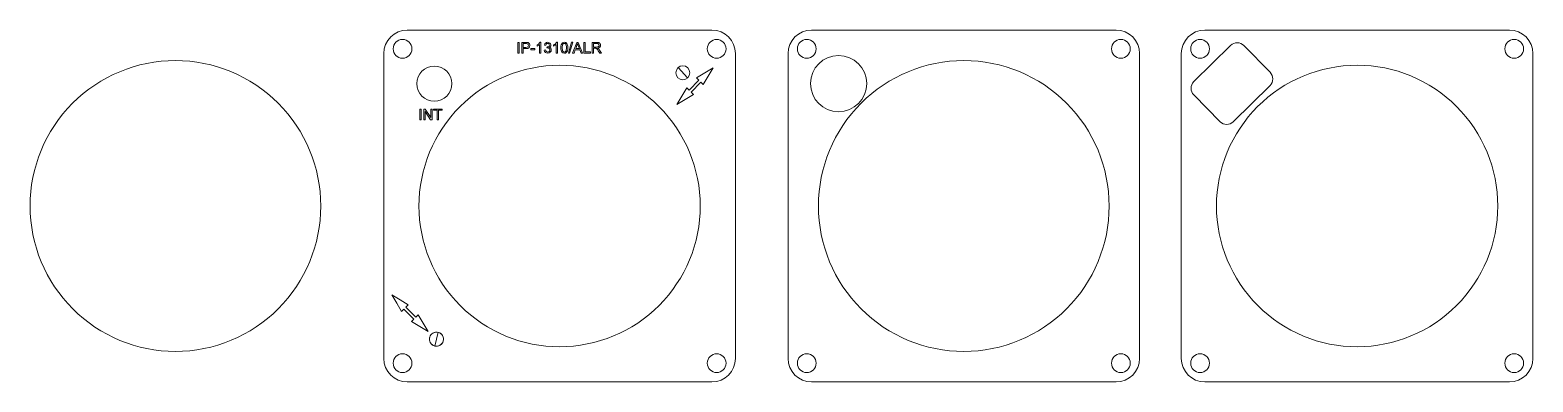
# Model space of a CAD drawing. Header units: millimetres. Extents: x -167 to 154, y 8 to 83.
import ezdxf

# ---------------------------------------------------------------- set-up
doc = ezdxf.new("R2010")
doc.units = ezdxf.units.MM
doc.header["$MEASUREMENT"] = 0
doc.layers.add('Cut', color=7, linetype='Continuous')
doc.layers.add('Engrave', color=7, linetype='Continuous')

msp = doc.modelspace()

# ---------------------------------------------------------------- linework, layer by layer
at = {"layer": 'Cut', "color": 250, "lineweight": 9}
for centre, major_axis in [((-87.1257, 79.4511), (0, 2)), ((-20.1257, 79.4511), (0, 2)), ((-0.9082, 79.4511), (0, 2)), ((66.0918, 79.4511), (0, 2)), ((82.9863, 79.4511), (0, 2)), ((149.9863, 79.4511), (0, 2)), ((5.8843, 72.039), (0, 6)), ((-80.3332, 72.039), (0, 3.75)), ((-87.1257, 12.4511), (0, 2)), ((-20.1257, 12.4511), (0, 2)), ((-0.9082, 12.4511), (0, 2)), ((66.0918, 12.4511), (0, 2)), ((82.9863, 12.4511), (0, 2)), ((149.9863, 12.4511), (0, 2))]:
    msp.add_ellipse(centre, major_axis=major_axis, ratio=1, dxfattribs=at)
for points in [[(-86.1258, 83.4511), (-86.1258, 83.4511), (-21.1256, 83.4511), (-21.1256, 83.4511), (-21.1256, 83.4511), (-18.3757, 83.4511), (-16.1257, 81.2011), (-16.1257, 78.451), (-16.1257, 78.451), (-16.1257, 78.451), (-16.1257, 13.4512), (-16.1257, 13.4512), (-16.1257, 13.4512), (-16.1257, 10.7011), (-18.3757, 8.4511), (-21.1256, 8.4511), (-21.1256, 8.4511), (-21.1256, 8.4511), (-86.1258, 8.4511), (-86.1258, 8.4511), (-86.1258, 8.4511), (-88.8757, 8.4511), (-91.1257, 10.7011), (-91.1257, 13.4512), (-91.1257, 13.4512), (-91.1257, 13.4512), (-91.1257, 78.451), (-91.1257, 78.451), (-91.1257, 78.451), (-91.1257, 81.2011), (-88.8757, 83.4511), (-86.1258, 83.4511)], [(0.0917, 83.4511), (0.0917, 83.4511), (65.0919, 83.4511), (65.0919, 83.4511), (65.0919, 83.4511), (67.8418, 83.4511), (70.0918, 81.2011), (70.0918, 78.451), (70.0918, 78.451), (70.0918, 78.451), (70.0918, 13.4512), (70.0918, 13.4512), (70.0918, 13.4512), (70.0918, 10.7011), (67.8418, 8.4511), (65.0919, 8.4511), (65.0919, 8.4511), (65.0919, 8.4511), (0.0917, 8.4511), (0.0917, 8.4511), (0.0917, 8.4511), (-2.6582, 8.4511), (-4.9082, 10.7011), (-4.9082, 13.4512), (-4.9082, 13.4512), (-4.9082, 13.4512), (-4.9082, 78.451), (-4.9082, 78.451), (-4.9082, 78.451), (-4.9082, 81.2011), (-2.6582, 83.4511), (0.0917, 83.4511)], [(83.9862, 83.4511), (83.9862, 83.4511), (148.9864, 83.4511), (148.9864, 83.4511), (148.9864, 83.4511), (151.7363, 83.4511), (153.9863, 81.2011), (153.9863, 78.451), (153.9863, 78.451), (153.9863, 78.451), (153.9863, 13.4512), (153.9863, 13.4512), (153.9863, 13.4512), (153.9863, 10.7011), (151.7363, 8.4511), (148.9864, 8.4511), (148.9864, 8.4511), (148.9864, 8.4511), (83.9862, 8.4511), (83.9862, 8.4511), (83.9862, 8.4511), (81.2363, 8.4511), (78.9863, 10.7011), (78.9863, 13.4512), (78.9863, 13.4512), (78.9863, 13.4512), (78.9863, 78.451), (78.9863, 78.451), (78.9863, 78.451), (78.9863, 81.2011), (81.2363, 83.4511), (83.9862, 83.4511)], [(87.2401, 63.9269), (87.2401, 63.9269), (81.6278, 69.628), (81.6278, 69.628), (81.6278, 69.628), (80.8561, 70.4119), (80.8661, 71.6846), (81.65, 72.4563), (81.65, 72.4563), (81.65, 72.4563), (89.489, 80.1732), (89.489, 80.1732), (89.489, 80.1732), (90.2729, 80.9449), (91.5456, 80.9349), (92.3174, 80.151), (92.3174, 80.151), (92.3174, 80.151), (97.9296, 74.4498), (97.9296, 74.4498), (97.9296, 74.4498), (98.7013, 73.6659), (98.6913, 72.3932), (97.9074, 71.6215), (97.9074, 71.6215), (97.9074, 71.6215), (90.0684, 63.9047), (90.0684, 63.9047), (90.0684, 63.9047), (89.2845, 63.133), (88.0118, 63.1429), (87.2401, 63.9269)], [(-135.5736, 76.951), (-143.8006, 76.9458), (-151.6884, 73.6727), (-157.502, 67.8518), (-157.502, 67.8518), (-163.3156, 62.0308), (-166.5788, 54.178), (-166.5735, 45.9511), (-166.5735, 45.9511), (-166.5683, 37.7242), (-163.2952, 29.8364), (-157.4743, 24.0228), (-157.4743, 24.0228), (-151.6533, 18.2092), (-143.8006, 14.946), (-135.5736, 14.9512), (-135.5736, 14.9512), (-127.3467, 14.9564), (-119.4589, 18.2295), (-113.6453, 24.0504), (-113.6453, 24.0504), (-107.8317, 29.8714), (-104.5685, 37.7242), (-104.5737, 45.9511), (-104.5737, 45.9511), (-104.579, 54.178), (-107.852, 62.0658), (-113.6729, 67.8794), (-113.6729, 67.8794), (-119.4939, 73.693), (-127.3467, 76.9562), (-135.5736, 76.951)], [(32.5918, 76.951), (24.3648, 76.9458), (16.477, 73.6727), (10.6634, 67.8518), (10.6634, 67.8518), (4.8498, 62.0308), (1.5866, 54.178), (1.5919, 45.9511), (1.5919, 45.9511), (1.5971, 37.7242), (4.8702, 29.8364), (10.6911, 24.0228), (10.6911, 24.0228), (16.5121, 18.2092), (24.3648, 14.946), (32.5918, 14.9512), (32.5918, 14.9512), (40.8187, 14.9564), (48.7065, 18.2295), (54.5201, 24.0504), (54.5201, 24.0504), (60.3337, 29.8714), (63.5969, 37.7242), (63.5917, 45.9511), (63.5917, 45.9511), (63.5864, 54.178), (60.3134, 62.0658), (54.4925, 67.8794), (54.4925, 67.8794), (48.6715, 73.693), (40.8187, 76.9562), (32.5918, 76.951)], [(-53.6257, 75.951), (-61.5873, 75.946), (-69.2207, 72.7785), (-74.8468, 67.1453), (-74.8468, 67.1453), (-80.4728, 61.5121), (-83.6307, 53.9126), (-83.6256, 45.9511), (-83.6256, 45.9511), (-83.6206, 37.9896), (-80.4531, 30.3562), (-74.8199, 24.7301), (-74.8199, 24.7301), (-69.1867, 19.1041), (-61.5873, 15.9462), (-53.6257, 15.9512), (-53.6257, 15.9512), (-45.6642, 15.9562), (-38.0308, 19.1237), (-32.4047, 24.7569), (-32.4047, 24.7569), (-26.7787, 30.3901), (-23.6208, 37.9896), (-23.6258, 45.9511), (-23.6258, 45.9511), (-23.6309, 53.9126), (-26.7983, 61.546), (-32.4315, 67.1721), (-32.4315, 67.1721), (-38.0647, 72.7981), (-45.6642, 75.956), (-53.6257, 75.951)], [(116.4863, 75.951), (108.5247, 75.946), (100.8913, 72.7785), (95.2652, 67.1453), (95.2652, 67.1453), (89.6392, 61.5121), (86.4813, 53.9126), (86.4864, 45.9511), (86.4864, 45.9511), (86.4914, 37.9896), (89.6589, 30.3562), (95.2921, 24.7301), (95.2921, 24.7301), (100.9253, 19.1041), (108.5247, 15.9462), (116.4863, 15.9512), (116.4863, 15.9512), (124.4478, 15.9562), (132.0812, 19.1237), (137.7073, 24.7569), (137.7073, 24.7569), (143.3333, 30.3901), (146.4912, 37.9896), (146.4862, 45.9511), (146.4862, 45.9511), (146.4811, 53.9126), (143.3137, 61.546), (137.6805, 67.1721), (137.6805, 67.1721), (132.0473, 72.7981), (124.4478, 75.956), (116.4863, 75.951)]]:
    msp.add_open_spline(points, degree=3, knots=[0, 0, 0, 0, 0.11111111, 0.11111111, 0.11111111, 0.11111111, 0.22222222, 0.22222222, 0.22222222, 0.22222222, 0.33333333, 0.33333333, 0.33333333, 0.33333333, 0.44444444, 0.44444444, 0.44444444, 0.44444444, 0.55555556, 0.55555556, 0.55555556, 0.55555556, 0.66666667, 0.66666667, 0.66666667, 0.66666667, 0.77777778, 0.77777778, 0.77777778, 0.77777778, 1, 1, 1, 1], dxfattribs=at)
at = {"layer": 'Engrave', "color": 240, "lineweight": 9}
msp.add_ellipse((-27.3453, 74.3501), major_axis=(0, 1.5), ratio=1, dxfattribs=at)
at = {"layer": 'Engrave', "color": 2, "lineweight": 9}
msp.add_ellipse((-27.3453, 74.3501), major_axis=(0, 1.5), ratio=1, dxfattribs=at)
at = {"layer": 'Engrave', "color": 240, "lineweight": 9}
for points, knots in [([(-62.5463, 78.5644), (-62.5463, 78.5644), (-62.5463, 80.8377), (-62.5463, 80.8377), (-62.5463, 80.8377), (-62.5463, 80.8377), (-62.2447, 80.8377), (-62.2447, 80.8377), (-62.2447, 80.8377), (-62.2447, 80.8377), (-62.2447, 78.5644), (-62.2447, 78.5644), (-62.2447, 78.5644), (-62.2447, 78.5644), (-62.5463, 78.5644), (-62.5463, 78.5644)], [0, 0, 0, 0, 0.2, 0.2, 0.2, 0.2, 0.4, 0.4, 0.4, 0.4, 0.6, 0.6, 0.6, 0.6, 1, 1, 1, 1]), ([(-61.715, 78.5644), (-61.715, 78.5644), (-61.715, 80.8377), (-61.715, 80.8377), (-61.715, 80.8377), (-61.715, 80.8377), (-60.8567, 80.8377), (-60.8567, 80.8377), (-60.8567, 80.8377), (-60.7059, 80.8377), (-60.5905, 80.8303), (-60.5106, 80.816), (-60.5106, 80.816), (-60.399, 80.7975), (-60.3053, 80.762), (-60.2297, 80.7102), (-60.2297, 80.7102), (-60.154, 80.6578), (-60.0931, 80.5848), (-60.0471, 80.4911), (-60.0471, 80.4911), (-60.0011, 80.3974), (-59.9783, 80.2942), (-59.9783, 80.1815), (-59.9783, 80.1815), (-59.9783, 79.9889), (-60.0397, 79.8254), (-60.163, 79.6921), (-60.163, 79.6921), (-60.2857, 79.5582), (-60.5085, 79.4915), (-60.8303, 79.4915), (-60.8303, 79.4915), (-60.8303, 79.4915), (-61.4134, 79.4915), (-61.4134, 79.4915), (-61.4134, 79.4915), (-61.4134, 79.4915), (-61.4134, 78.5644), (-61.4134, 78.5644), (-61.4134, 78.5644), (-61.4134, 78.5644), (-61.715, 78.5644), (-61.715, 78.5644)], [0, 0, 0, 0, 0.08333333, 0.08333333, 0.08333333, 0.08333333, 0.16666667, 0.16666667, 0.16666667, 0.16666667, 0.25, 0.25, 0.25, 0.25, 0.33333333, 0.33333333, 0.33333333, 0.33333333, 0.41666667, 0.41666667, 0.41666667, 0.41666667, 0.5, 0.5, 0.5, 0.5, 0.58333333, 0.58333333, 0.58333333, 0.58333333, 0.66666667, 0.66666667, 0.66666667, 0.66666667, 0.75, 0.75, 0.75, 0.75, 0.83333333, 0.83333333, 0.83333333, 0.83333333, 1, 1, 1, 1]), ([(-61.4134, 79.7582), (-61.4134, 79.7582), (-60.826, 79.7582), (-60.826, 79.7582), (-60.826, 79.7582), (-60.6313, 79.7582), (-60.4937, 79.7942), (-60.4117, 79.8667), (-60.4117, 79.8667), (-60.3302, 79.9392), (-60.2894, 80.0408), (-60.2894, 80.1725), (-60.2894, 80.1725), (-60.2894, 80.2673), (-60.3133, 80.3488), (-60.3614, 80.4165), (-60.3614, 80.4165), (-60.4096, 80.4842), (-60.4731, 80.5292), (-60.5514, 80.5509), (-60.5514, 80.5509), (-60.6022, 80.5641), (-60.6958, 80.571), (-60.8318, 80.571), (-60.8318, 80.571), (-60.8318, 80.571), (-61.4134, 80.571), (-61.4134, 80.571), (-61.4134, 80.571), (-61.4134, 80.571), (-61.4134, 79.7582), (-61.4134, 79.7582)], [0, 0, 0, 0, 0.11111111, 0.11111111, 0.11111111, 0.11111111, 0.22222222, 0.22222222, 0.22222222, 0.22222222, 0.33333333, 0.33333333, 0.33333333, 0.33333333, 0.44444444, 0.44444444, 0.44444444, 0.44444444, 0.55555556, 0.55555556, 0.55555556, 0.55555556, 0.66666667, 0.66666667, 0.66666667, 0.66666667, 0.77777778, 0.77777778, 0.77777778, 0.77777778, 1, 1, 1, 1]), ([(-57.6034, 78.5644), (-57.6034, 78.5644), (-57.8828, 78.5644), (-57.8828, 78.5644), (-57.8828, 78.5644), (-57.8828, 78.5644), (-57.8828, 80.3435), (-57.8828, 80.3435), (-57.8828, 80.3435), (-57.95, 80.2789), (-58.0384, 80.2149), (-58.1474, 80.1508), (-58.1474, 80.1508), (-58.2564, 80.0868), (-58.3548, 80.0387), (-58.4416, 80.0069), (-58.4416, 80.0069), (-58.4416, 80.0069), (-58.4416, 80.2768), (-58.4416, 80.2768), (-58.4416, 80.2768), (-58.2855, 80.3498), (-58.149, 80.4387), (-58.032, 80.5435), (-58.032, 80.5435), (-57.9151, 80.6477), (-57.832, 80.7488), (-57.7833, 80.8472), (-57.7833, 80.8472), (-57.7833, 80.8472), (-57.6034, 80.8472), (-57.6034, 80.8472), (-57.6034, 80.8472), (-57.6034, 80.8472), (-57.6034, 78.5644), (-57.6034, 78.5644)], [0, 0, 0, 0, 0.1, 0.1, 0.1, 0.1, 0.2, 0.2, 0.2, 0.2, 0.3, 0.3, 0.3, 0.3, 0.4, 0.4, 0.4, 0.4, 0.5, 0.5, 0.5, 0.5, 0.6, 0.6, 0.6, 0.6, 0.7, 0.7, 0.7, 0.7, 0.8, 0.8, 0.8, 0.8, 1, 1, 1, 1]), ([(-56.8853, 79.1677), (-56.8853, 79.1677), (-56.6059, 79.2058), (-56.6059, 79.2058), (-56.6059, 79.2058), (-56.5737, 79.047), (-56.5197, 78.9327), (-56.443, 78.8629), (-56.443, 78.8629), (-56.3662, 78.793), (-56.272, 78.7581), (-56.1604, 78.7581), (-56.1604, 78.7581), (-56.0281, 78.7581), (-55.9164, 78.8036), (-55.8265, 78.8946), (-55.8265, 78.8946), (-55.7365, 78.9856), (-55.6915, 79.0983), (-55.6915, 79.2327), (-55.6915, 79.2327), (-55.6915, 79.3608), (-55.7334, 79.4666), (-55.8175, 79.5502), (-55.8175, 79.5502), (-55.9011, 79.6333), (-56.0075, 79.6751), (-56.1371, 79.6751), (-56.1371, 79.6751), (-56.19, 79.6751), (-56.2556, 79.6645), (-56.3345, 79.6439), (-56.3345, 79.6439), (-56.3345, 79.6439), (-56.3033, 79.8884), (-56.3033, 79.8884), (-56.3033, 79.8884), (-56.2847, 79.8863), (-56.2694, 79.8852), (-56.2583, 79.8852), (-56.2583, 79.8852), (-56.1387, 79.8852), (-56.0318, 79.9164), (-55.936, 79.9783), (-55.936, 79.9783), (-55.8408, 80.0402), (-55.7931, 80.1355), (-55.7931, 80.2641), (-55.7931, 80.2641), (-55.7931, 80.3662), (-55.8281, 80.4509), (-55.8974, 80.5181), (-55.8974, 80.5181), (-55.9667, 80.5853), (-56.0561, 80.6186), (-56.1657, 80.6186), (-56.1657, 80.6186), (-56.2747, 80.6186), (-56.3652, 80.5842), (-56.4377, 80.5154), (-56.4377, 80.5154), (-56.5102, 80.4466), (-56.5567, 80.3435), (-56.5774, 80.2059), (-56.5774, 80.2059), (-56.5774, 80.2059), (-56.8568, 80.2567), (-56.8568, 80.2567), (-56.8568, 80.2567), (-56.8224, 80.444), (-56.7451, 80.5895), (-56.6239, 80.6927), (-56.6239, 80.6927), (-56.5033, 80.7959), (-56.3525, 80.8472), (-56.1726, 80.8472), (-56.1726, 80.8472), (-56.0487, 80.8472), (-55.9344, 80.8208), (-55.8302, 80.7673), (-55.8302, 80.7673), (-55.7254, 80.7144), (-55.6455, 80.6419), (-55.5905, 80.5504), (-55.5905, 80.5504), (-55.5349, 80.4583), (-55.5074, 80.3609), (-55.5074, 80.2577), (-55.5074, 80.2577), (-55.5074, 80.1598), (-55.5339, 80.0709), (-55.5862, 79.9905), (-55.5862, 79.9905), (-55.6392, 79.9101), (-55.7175, 79.846), (-55.8207, 79.7984), (-55.8207, 79.7984), (-55.6863, 79.7677), (-55.582, 79.7032), (-55.5074, 79.6053), (-55.5074, 79.6053), (-55.4333, 79.5079), (-55.3963, 79.3851), (-55.3963, 79.2386), (-55.3963, 79.2386), (-55.3963, 79.0401), (-55.4688, 78.8713), (-55.6132, 78.7332), (-55.6132, 78.7332), (-55.7582, 78.5951), (-55.9413, 78.5263), (-56.1625, 78.5263), (-56.1625, 78.5263), (-56.362, 78.5263), (-56.5276, 78.5861), (-56.6594, 78.7052), (-56.6594, 78.7052), (-56.7917, 78.8242), (-56.8668, 78.9782), (-56.8853, 79.1677)], [0, 0, 0, 0, 0.03225806, 0.03225806, 0.03225806, 0.03225806, 0.06451613, 0.06451613, 0.06451613, 0.06451613, 0.09677419, 0.09677419, 0.09677419, 0.09677419, 0.12903226, 0.12903226, 0.12903226, 0.12903226, 0.16129032, 0.16129032, 0.16129032, 0.16129032, 0.19354839, 0.19354839, 0.19354839, 0.19354839, 0.22580645, 0.22580645, 0.22580645, 0.22580645, 0.25806452, 0.25806452, 0.25806452, 0.25806452, 0.29032258, 0.29032258, 0.29032258, 0.29032258, 0.32258065, 0.32258065, 0.32258065, 0.32258065, 0.35483871, 0.35483871, 0.35483871, 0.35483871, 0.38709677, 0.38709677, 0.38709677, 0.38709677, 0.41935484, 0.41935484, 0.41935484, 0.41935484, 0.4516129, 0.4516129, 0.4516129, 0.4516129, 0.48387097, 0.48387097, 0.48387097, 0.48387097, 0.51612903, 0.51612903, 0.51612903, 0.51612903, 0.5483871, 0.5483871, 0.5483871, 0.5483871, 0.58064516, 0.58064516, 0.58064516, 0.58064516, 0.61290323, 0.61290323, 0.61290323, 0.61290323, 0.64516129, 0.64516129, 0.64516129, 0.64516129, 0.67741935, 0.67741935, 0.67741935, 0.67741935, 0.70967742, 0.70967742, 0.70967742, 0.70967742, 0.74193548, 0.74193548, 0.74193548, 0.74193548, 0.77419355, 0.77419355, 0.77419355, 0.77419355, 0.80645161, 0.80645161, 0.80645161, 0.80645161, 0.83870968, 0.83870968, 0.83870968, 0.83870968, 0.87096774, 0.87096774, 0.87096774, 0.87096774, 0.90322581, 0.90322581, 0.90322581, 0.90322581, 0.93548387, 0.93548387, 0.93548387, 0.93548387, 1, 1, 1, 1]), ([(-54.0718, 78.5644), (-54.0718, 78.5644), (-54.3512, 78.5644), (-54.3512, 78.5644), (-54.3512, 78.5644), (-54.3512, 78.5644), (-54.3512, 80.3435), (-54.3512, 80.3435), (-54.3512, 80.3435), (-54.4184, 80.2789), (-54.5068, 80.2149), (-54.6158, 80.1508), (-54.6158, 80.1508), (-54.7248, 80.0868), (-54.8232, 80.0387), (-54.91, 80.0069), (-54.91, 80.0069), (-54.91, 80.0069), (-54.91, 80.2768), (-54.91, 80.2768), (-54.91, 80.2768), (-54.7539, 80.3498), (-54.6174, 80.4387), (-54.5004, 80.5435), (-54.5004, 80.5435), (-54.3835, 80.6477), (-54.3004, 80.7488), (-54.2517, 80.8472), (-54.2517, 80.8472), (-54.2517, 80.8472), (-54.0718, 80.8472), (-54.0718, 80.8472), (-54.0718, 80.8472), (-54.0718, 80.8472), (-54.0718, 78.5644), (-54.0718, 78.5644)], [0, 0, 0, 0, 0.1, 0.1, 0.1, 0.1, 0.2, 0.2, 0.2, 0.2, 0.3, 0.3, 0.3, 0.3, 0.4, 0.4, 0.4, 0.4, 0.5, 0.5, 0.5, 0.5, 0.6, 0.6, 0.6, 0.6, 0.7, 0.7, 0.7, 0.7, 0.8, 0.8, 0.8, 0.8, 1, 1, 1, 1]), ([(-53.3537, 79.6862), (-53.3537, 79.9545), (-53.3262, 80.1715), (-53.2712, 80.3355), (-53.2712, 80.3355), (-53.2156, 80.5001), (-53.1336, 80.6266), (-53.0246, 80.7149), (-53.0246, 80.7149), (-52.9161, 80.8033), (-52.7791, 80.8472), (-52.614, 80.8472), (-52.614, 80.8472), (-52.4923, 80.8472), (-52.3854, 80.8229), (-52.2928, 80.7737), (-52.2928, 80.7737), (-52.2007, 80.7245), (-52.1245, 80.6536), (-52.0652, 80.5609), (-52.0652, 80.5609), (-52.006, 80.4689), (-51.9594, 80.3562), (-51.9255, 80.2233), (-51.9255, 80.2233), (-51.8911, 80.0905), (-51.8742, 79.9111), (-51.8742, 79.6862), (-51.8742, 79.6862), (-51.8742, 79.4195), (-51.9017, 79.2036), (-51.9562, 79.0396), (-51.9562, 79.0396), (-52.0107, 78.875), (-52.0927, 78.7486), (-52.2018, 78.6597), (-52.2018, 78.6597), (-52.3102, 78.5708), (-52.4478, 78.5263), (-52.614, 78.5263), (-52.614, 78.5263), (-52.8325, 78.5263), (-53.0045, 78.6041), (-53.1294, 78.7602), (-53.1294, 78.7602), (-53.2791, 78.9507), (-53.3537, 79.2592), (-53.3537, 79.6862)], [0, 0, 0, 0, 0.07692308, 0.07692308, 0.07692308, 0.07692308, 0.15384615, 0.15384615, 0.15384615, 0.15384615, 0.23076923, 0.23076923, 0.23076923, 0.23076923, 0.30769231, 0.30769231, 0.30769231, 0.30769231, 0.38461538, 0.38461538, 0.38461538, 0.38461538, 0.46153846, 0.46153846, 0.46153846, 0.46153846, 0.53846154, 0.53846154, 0.53846154, 0.53846154, 0.61538462, 0.61538462, 0.61538462, 0.61538462, 0.69230769, 0.69230769, 0.69230769, 0.69230769, 0.76923077, 0.76923077, 0.76923077, 0.76923077, 0.84615385, 0.84615385, 0.84615385, 0.84615385, 1, 1, 1, 1]), ([(-53.068, 79.6852), (-53.068, 79.3111), (-53.0246, 79.0623), (-52.9373, 78.9396), (-52.9373, 78.9396), (-52.85, 78.8163), (-52.742, 78.7549), (-52.614, 78.7549), (-52.614, 78.7549), (-52.4859, 78.7549), (-52.378, 78.8168), (-52.2907, 78.9401), (-52.2907, 78.9401), (-52.2033, 79.0639), (-52.1599, 79.3121), (-52.1599, 79.6852), (-52.1599, 79.6852), (-52.1599, 80.0593), (-52.2033, 80.308), (-52.2907, 80.4308), (-52.2907, 80.4308), (-52.3774, 80.5541), (-52.4864, 80.6155), (-52.6171, 80.6155), (-52.6171, 80.6155), (-52.7452, 80.6155), (-52.8479, 80.5609), (-52.9246, 80.4525), (-52.9246, 80.4525), (-53.0204, 80.3144), (-53.068, 80.0582), (-53.068, 79.6852)], [0, 0, 0, 0, 0.11111111, 0.11111111, 0.11111111, 0.11111111, 0.22222222, 0.22222222, 0.22222222, 0.22222222, 0.33333333, 0.33333333, 0.33333333, 0.33333333, 0.44444444, 0.44444444, 0.44444444, 0.44444444, 0.55555556, 0.55555556, 0.55555556, 0.55555556, 0.66666667, 0.66666667, 0.66666667, 0.66666667, 0.77777778, 0.77777778, 0.77777778, 0.77777778, 1, 1, 1, 1]), ([(-51.7213, 78.5263), (-51.7213, 78.5263), (-51.0609, 80.8758), (-51.0609, 80.8758), (-51.0609, 80.8758), (-51.0609, 80.8758), (-50.836, 80.8758), (-50.836, 80.8758), (-50.836, 80.8758), (-50.836, 80.8758), (-51.4964, 78.5263), (-51.4964, 78.5263), (-51.4964, 78.5263), (-51.4964, 78.5263), (-51.7213, 78.5263), (-51.7213, 78.5263)], [0, 0, 0, 0, 0.2, 0.2, 0.2, 0.2, 0.4, 0.4, 0.4, 0.4, 0.6, 0.6, 0.6, 0.6, 1, 1, 1, 1]), ([(-50.844, 78.5644), (-50.844, 78.5644), (-49.9719, 80.8377), (-49.9719, 80.8377), (-49.9719, 80.8377), (-49.9719, 80.8377), (-49.6412, 80.8377), (-49.6412, 80.8377), (-49.6412, 80.8377), (-49.6412, 80.8377), (-48.7157, 78.5644), (-48.7157, 78.5644), (-48.7157, 78.5644), (-48.7157, 78.5644), (-49.058, 78.5644), (-49.058, 78.5644), (-49.058, 78.5644), (-49.058, 78.5644), (-49.321, 79.2534), (-49.321, 79.2534), (-49.321, 79.2534), (-49.321, 79.2534), (-50.2783, 79.2534), (-50.2783, 79.2534), (-50.2783, 79.2534), (-50.2783, 79.2534), (-50.5249, 78.5644), (-50.5249, 78.5644), (-50.5249, 78.5644), (-50.5249, 78.5644), (-50.844, 78.5644), (-50.844, 78.5644)], [0, 0, 0, 0, 0.11111111, 0.11111111, 0.11111111, 0.11111111, 0.22222222, 0.22222222, 0.22222222, 0.22222222, 0.33333333, 0.33333333, 0.33333333, 0.33333333, 0.44444444, 0.44444444, 0.44444444, 0.44444444, 0.55555556, 0.55555556, 0.55555556, 0.55555556, 0.66666667, 0.66666667, 0.66666667, 0.66666667, 0.77777778, 0.77777778, 0.77777778, 0.77777778, 1, 1, 1, 1]), ([(-50.1899, 79.4979), (-50.1899, 79.4979), (-49.4152, 79.4979), (-49.4152, 79.4979), (-49.4152, 79.4979), (-49.4152, 79.4979), (-49.6523, 80.1281), (-49.6523, 80.1281), (-49.6523, 80.1281), (-49.7237, 80.3196), (-49.7777, 80.4779), (-49.8153, 80.6028), (-49.8153, 80.6028), (-49.8465, 80.4546), (-49.8883, 80.3091), (-49.9407, 80.1651), (-49.9407, 80.1651), (-49.9407, 80.1651), (-50.1899, 79.4979), (-50.1899, 79.4979)], [0, 0, 0, 0, 0.16666667, 0.16666667, 0.16666667, 0.16666667, 0.33333333, 0.33333333, 0.33333333, 0.33333333, 0.5, 0.5, 0.5, 0.5, 0.66666667, 0.66666667, 0.66666667, 0.66666667, 1, 1, 1, 1]), ([(-48.4897, 78.5644), (-48.4897, 78.5644), (-48.4897, 80.8377), (-48.4897, 80.8377), (-48.4897, 80.8377), (-48.4897, 80.8377), (-48.1881, 80.8377), (-48.1881, 80.8377), (-48.1881, 80.8377), (-48.1881, 80.8377), (-48.1881, 78.8311), (-48.1881, 78.8311), (-48.1881, 78.8311), (-48.1881, 78.8311), (-47.0705, 78.8311), (-47.0705, 78.8311), (-47.0705, 78.8311), (-47.0705, 78.8311), (-47.0705, 78.5644), (-47.0705, 78.5644), (-47.0705, 78.5644), (-47.0705, 78.5644), (-48.4897, 78.5644), (-48.4897, 78.5644)], [0, 0, 0, 0, 0.14285714, 0.14285714, 0.14285714, 0.14285714, 0.28571429, 0.28571429, 0.28571429, 0.28571429, 0.42857143, 0.42857143, 0.42857143, 0.42857143, 0.57142857, 0.57142857, 0.57142857, 0.57142857, 0.71428571, 0.71428571, 0.71428571, 0.71428571, 1, 1, 1, 1]), ([(-46.7049, 78.5644), (-46.7049, 78.5644), (-46.7049, 80.8377), (-46.7049, 80.8377), (-46.7049, 80.8377), (-46.7049, 80.8377), (-45.6973, 80.8377), (-45.6973, 80.8377), (-45.6973, 80.8377), (-45.4947, 80.8377), (-45.3407, 80.8171), (-45.2354, 80.7763), (-45.2354, 80.7763), (-45.1301, 80.7356), (-45.0459, 80.6636), (-44.983, 80.5604), (-44.983, 80.5604), (-44.92, 80.4572), (-44.8888, 80.3429), (-44.8888, 80.218), (-44.8888, 80.218), (-44.8888, 80.0567), (-44.9412, 79.9207), (-45.0454, 79.8101), (-45.0454, 79.8101), (-45.1497, 79.6995), (-45.3105, 79.6296), (-45.5285, 79.5995), (-45.5285, 79.5995), (-45.4486, 79.5614), (-45.3883, 79.5233), (-45.347, 79.4862), (-45.347, 79.4862), (-45.2592, 79.4058), (-45.1761, 79.3047), (-45.0983, 79.1835), (-45.0983, 79.1835), (-45.0983, 79.1835), (-44.7052, 78.5644), (-44.7052, 78.5644), (-44.7052, 78.5644), (-44.7052, 78.5644), (-45.0809, 78.5644), (-45.0809, 78.5644), (-45.0809, 78.5644), (-45.0809, 78.5644), (-45.3814, 79.0375), (-45.3814, 79.0375), (-45.3814, 79.0375), (-45.4687, 79.1745), (-45.5412, 79.2788), (-45.5979, 79.3513), (-45.5979, 79.3513), (-45.655, 79.4238), (-45.7058, 79.474), (-45.7508, 79.5031), (-45.7508, 79.5031), (-45.7952, 79.5317), (-45.8413, 79.5518), (-45.8878, 79.5635), (-45.8878, 79.5635), (-45.9217, 79.5703), (-45.9773, 79.5741), (-46.0551, 79.5741), (-46.0551, 79.5741), (-46.0551, 79.5741), (-46.4032, 79.5741), (-46.4032, 79.5741), (-46.4032, 79.5741), (-46.4032, 79.5741), (-46.4032, 78.5644), (-46.4032, 78.5644), (-46.4032, 78.5644), (-46.4032, 78.5644), (-46.7049, 78.5644), (-46.7049, 78.5644)], [0, 0, 0, 0, 0.05, 0.05, 0.05, 0.05, 0.1, 0.1, 0.1, 0.1, 0.15, 0.15, 0.15, 0.15, 0.2, 0.2, 0.2, 0.2, 0.25, 0.25, 0.25, 0.25, 0.3, 0.3, 0.3, 0.3, 0.35, 0.35, 0.35, 0.35, 0.4, 0.4, 0.4, 0.4, 0.45, 0.45, 0.45, 0.45, 0.5, 0.5, 0.5, 0.5, 0.55, 0.55, 0.55, 0.55, 0.6, 0.6, 0.6, 0.6, 0.65, 0.65, 0.65, 0.65, 0.7, 0.7, 0.7, 0.7, 0.75, 0.75, 0.75, 0.75, 0.8, 0.8, 0.8, 0.8, 0.85, 0.85, 0.85, 0.85, 0.9, 0.9, 0.9, 0.9, 1, 1, 1, 1]), ([(-46.4032, 79.8344), (-46.4032, 79.8344), (-45.7577, 79.8344), (-45.7577, 79.8344), (-45.7577, 79.8344), (-45.6201, 79.8344), (-45.5132, 79.8487), (-45.4359, 79.8773), (-45.4359, 79.8773), (-45.3587, 79.9053), (-45.2999, 79.9508), (-45.2602, 80.0138), (-45.2602, 80.0138), (-45.22, 80.0762), (-45.1999, 80.144), (-45.1999, 80.2175), (-45.1999, 80.2175), (-45.1999, 80.3249), (-45.2386, 80.4138), (-45.3163, 80.4832), (-45.3163, 80.4832), (-45.3941, 80.5525), (-45.5169, 80.5869), (-45.6846, 80.5869), (-45.6846, 80.5869), (-45.6846, 80.5869), (-46.4032, 80.5869), (-46.4032, 80.5869), (-46.4032, 80.5869), (-46.4032, 80.5869), (-46.4032, 79.8344), (-46.4032, 79.8344)], [0, 0, 0, 0, 0.11111111, 0.11111111, 0.11111111, 0.11111111, 0.22222222, 0.22222222, 0.22222222, 0.22222222, 0.33333333, 0.33333333, 0.33333333, 0.33333333, 0.44444444, 0.44444444, 0.44444444, 0.44444444, 0.55555556, 0.55555556, 0.55555556, 0.55555556, 0.66666667, 0.66666667, 0.66666667, 0.66666667, 0.77777778, 0.77777778, 0.77777778, 0.77777778, 1, 1, 1, 1]), ([(-59.7434, 79.247), (-59.7434, 79.247), (-59.7434, 79.5264), (-59.7434, 79.5264), (-59.7434, 79.5264), (-59.7434, 79.5264), (-58.8798, 79.5264), (-58.8798, 79.5264), (-58.8798, 79.5264), (-58.8798, 79.5264), (-58.8798, 79.247), (-58.8798, 79.247), (-58.8798, 79.247), (-58.8798, 79.247), (-59.7434, 79.247), (-59.7434, 79.247)], [0, 0, 0, 0, 0.2, 0.2, 0.2, 0.2, 0.4, 0.4, 0.4, 0.4, 0.6, 0.6, 0.6, 0.6, 1, 1, 1, 1]), ([(-83.4495, 64.3407), (-83.4495, 64.3407), (-83.4495, 66.614), (-83.4495, 66.614), (-83.4495, 66.614), (-83.4495, 66.614), (-83.1479, 66.614), (-83.1479, 66.614), (-83.1479, 66.614), (-83.1479, 66.614), (-83.1479, 64.3407), (-83.1479, 64.3407), (-83.1479, 64.3407), (-83.1479, 64.3407), (-83.4495, 64.3407), (-83.4495, 64.3407)], [0, 0, 0, 0, 0.2, 0.2, 0.2, 0.2, 0.4, 0.4, 0.4, 0.4, 0.6, 0.6, 0.6, 0.6, 1, 1, 1, 1]), ([(-82.6214, 64.3407), (-82.6214, 64.3407), (-82.6214, 66.614), (-82.6214, 66.614), (-82.6214, 66.614), (-82.6214, 66.614), (-82.3124, 66.614), (-82.3124, 66.614), (-82.3124, 66.614), (-82.3124, 66.614), (-81.1196, 64.8297), (-81.1196, 64.8297), (-81.1196, 64.8297), (-81.1196, 64.8297), (-81.1196, 66.614), (-81.1196, 66.614), (-81.1196, 66.614), (-81.1196, 66.614), (-80.8307, 66.614), (-80.8307, 66.614), (-80.8307, 66.614), (-80.8307, 66.614), (-80.8307, 64.3407), (-80.8307, 64.3407), (-80.8307, 64.3407), (-80.8307, 64.3407), (-81.1397, 64.3407), (-81.1397, 64.3407), (-81.1397, 64.3407), (-81.1397, 64.3407), (-82.3325, 66.1251), (-82.3325, 66.1251), (-82.3325, 66.1251), (-82.3325, 66.1251), (-82.3325, 64.3407), (-82.3325, 64.3407), (-82.3325, 64.3407), (-82.3325, 64.3407), (-82.6214, 64.3407), (-82.6214, 64.3407)], [0, 0, 0, 0, 0.09090909, 0.09090909, 0.09090909, 0.09090909, 0.18181818, 0.18181818, 0.18181818, 0.18181818, 0.27272727, 0.27272727, 0.27272727, 0.27272727, 0.36363636, 0.36363636, 0.36363636, 0.36363636, 0.45454545, 0.45454545, 0.45454545, 0.45454545, 0.54545455, 0.54545455, 0.54545455, 0.54545455, 0.63636364, 0.63636364, 0.63636364, 0.63636364, 0.72727273, 0.72727273, 0.72727273, 0.72727273, 0.81818182, 0.81818182, 0.81818182, 0.81818182, 1, 1, 1, 1]), ([(-79.7475, 64.3407), (-79.7475, 64.3407), (-79.7475, 66.3473), (-79.7475, 66.3473), (-79.7475, 66.3473), (-79.7475, 66.3473), (-80.4968, 66.3473), (-80.4968, 66.3473), (-80.4968, 66.3473), (-80.4968, 66.3473), (-80.4968, 66.614), (-80.4968, 66.614), (-80.4968, 66.614), (-80.4968, 66.614), (-78.6965, 66.614), (-78.6965, 66.614), (-78.6965, 66.614), (-78.6965, 66.614), (-78.6965, 66.3473), (-78.6965, 66.3473), (-78.6965, 66.3473), (-78.6965, 66.3473), (-79.4458, 66.3473), (-79.4458, 66.3473), (-79.4458, 66.3473), (-79.4458, 66.3473), (-79.4458, 64.3407), (-79.4458, 64.3407), (-79.4458, 64.3407), (-79.4458, 64.3407), (-79.7475, 64.3407), (-79.7475, 64.3407)], [0, 0, 0, 0, 0.11111111, 0.11111111, 0.11111111, 0.11111111, 0.22222222, 0.22222222, 0.22222222, 0.22222222, 0.33333333, 0.33333333, 0.33333333, 0.33333333, 0.44444444, 0.44444444, 0.44444444, 0.44444444, 0.55555556, 0.55555556, 0.55555556, 0.55555556, 0.66666667, 0.66666667, 0.66666667, 0.66666667, 0.77777778, 0.77777778, 0.77777778, 0.77777778, 1, 1, 1, 1])]:
    msp.add_open_spline(points, degree=3, knots=knots, dxfattribs=at)
at = {"layer": 'Engrave', "color": 140, "lineweight": 9}
for points in [[(-20.8562, 75.3725), (-20.8562, 75.3725), (-22.6239, 74.3119), (-22.6239, 74.3119), (-22.6239, 74.3119), (-22.6239, 74.3119), (-24.3917, 73.2512), (-24.3917, 73.2512), (-24.3917, 73.2512), (-24.3917, 73.2512), (-23.8968, 72.7562), (-23.8968, 72.7562), (-23.8968, 72.7562), (-23.8968, 72.7562), (-26.0181, 70.6349), (-26.0181, 70.6349), (-26.0181, 70.6349), (-26.0181, 70.6349), (-26.5131, 71.1298), (-26.5131, 71.1298), (-26.5131, 71.1298), (-26.5131, 71.1298), (-27.5738, 69.362), (-27.5738, 69.362), (-27.5738, 69.362), (-27.5738, 69.362), (-28.6344, 67.5943), (-28.6344, 67.5943), (-28.6344, 67.5943), (-28.6344, 67.5943), (-26.8667, 68.6549), (-26.8667, 68.6549), (-26.8667, 68.6549), (-26.8667, 68.6549), (-25.0989, 69.7156), (-25.0989, 69.7156), (-25.0989, 69.7156), (-25.0989, 69.7156), (-25.5938, 70.2106), (-25.5938, 70.2106), (-25.5938, 70.2106), (-25.5938, 70.2106), (-23.4725, 72.3319), (-23.4725, 72.3319), (-23.4725, 72.3319), (-23.4725, 72.3319), (-22.9775, 71.837), (-22.9775, 71.837), (-22.9775, 71.837), (-22.9775, 71.837), (-21.9168, 73.6048), (-21.9168, 73.6048), (-21.9168, 73.6048), (-21.9168, 73.6048), (-20.8562, 75.3725), (-20.8562, 75.3725)], [(-89.4369, 27.007), (-89.4369, 27.007), (-88.3763, 25.2393), (-88.3763, 25.2393), (-88.3763, 25.2393), (-88.3763, 25.2393), (-87.3156, 23.4715), (-87.3156, 23.4715), (-87.3156, 23.4715), (-87.3156, 23.4715), (-86.8206, 23.9664), (-86.8206, 23.9664), (-86.8206, 23.9664), (-86.8206, 23.9664), (-84.6993, 21.8451), (-84.6993, 21.8451), (-84.6993, 21.8451), (-84.6993, 21.8451), (-85.1942, 21.3501), (-85.1942, 21.3501), (-85.1942, 21.3501), (-85.1942, 21.3501), (-83.4264, 20.2894), (-83.4264, 20.2894), (-83.4264, 20.2894), (-83.4264, 20.2894), (-81.6587, 19.2288), (-81.6587, 19.2288), (-81.6587, 19.2288), (-81.6587, 19.2288), (-82.7193, 20.9965), (-82.7193, 20.9965), (-82.7193, 20.9965), (-82.7193, 20.9965), (-83.78, 22.7643), (-83.78, 22.7643), (-83.78, 22.7643), (-83.78, 22.7643), (-84.275, 22.2694), (-84.275, 22.2694), (-84.275, 22.2694), (-84.275, 22.2694), (-86.3963, 24.3907), (-86.3963, 24.3907), (-86.3963, 24.3907), (-86.3963, 24.3907), (-85.9014, 24.8857), (-85.9014, 24.8857), (-85.9014, 24.8857), (-85.9014, 24.8857), (-87.6692, 25.9464), (-87.6692, 25.9464), (-87.6692, 25.9464), (-87.6692, 25.9464), (-89.4369, 27.007), (-89.4369, 27.007)]]:
    msp.add_open_spline(points, degree=3, knots=[0, 0, 0, 0, 0.06666667, 0.06666667, 0.06666667, 0.06666667, 0.13333333, 0.13333333, 0.13333333, 0.13333333, 0.2, 0.2, 0.2, 0.2, 0.26666667, 0.26666667, 0.26666667, 0.26666667, 0.33333333, 0.33333333, 0.33333333, 0.33333333, 0.4, 0.4, 0.4, 0.4, 0.46666667, 0.46666667, 0.46666667, 0.46666667, 0.53333333, 0.53333333, 0.53333333, 0.53333333, 0.6, 0.6, 0.6, 0.6, 0.66666667, 0.66666667, 0.66666667, 0.66666667, 0.73333333, 0.73333333, 0.73333333, 0.73333333, 0.8, 0.8, 0.8, 0.8, 0.86666667, 0.86666667, 0.86666667, 0.86666667, 1, 1, 1, 1], dxfattribs=at)
at = {"layer": 'Engrave', "color": 2, "lineweight": 9}
for points in [[(-28.3501, 75.4639), (-28.3501, 75.4639), (-26.3405, 73.2363), (-26.3405, 73.2363)], [(-79.5563, 19.0254), (-79.5563, 19.0254), (-80.236, 16.1032), (-80.236, 16.1032)]]:
    msp.add_open_spline(points, degree=3, dxfattribs=at)
for points in [[(-78.543, 16.9171), (-78.9004, 16.1698), (-79.7961, 15.8538), (-80.5434, 16.2113), (-80.5434, 16.2113), (-81.2907, 16.5688), (-81.6067, 17.4645), (-81.2492, 18.2117), (-81.2492, 18.2117), (-80.8918, 18.959), (-79.9961, 19.275), (-79.2488, 18.9175), (-79.2488, 18.9175), (-78.5015, 18.56), (-78.1855, 17.6643), (-78.543, 16.9171)], [(-78.4639, 18.0102), (-78.2177, 17.2192), (-78.6593, 16.3784), (-79.4503, 16.1322), (-79.4503, 16.1322), (-80.2414, 15.886), (-81.0822, 16.3277), (-81.3283, 17.1186), (-81.3283, 17.1186), (-81.5745, 17.9096), (-81.1329, 18.7504), (-80.3419, 18.9966), (-80.3419, 18.9966), (-79.5508, 19.2428), (-78.71, 18.8011), (-78.4639, 18.0102)]]:
    msp.add_open_spline(points, degree=3, knots=[0, 0, 0, 0, 0.2, 0.2, 0.2, 0.2, 0.4, 0.4, 0.4, 0.4, 0.6, 0.6, 0.6, 0.6, 1, 1, 1, 1], dxfattribs=at)

doc.saveas('drawing.dxf')
